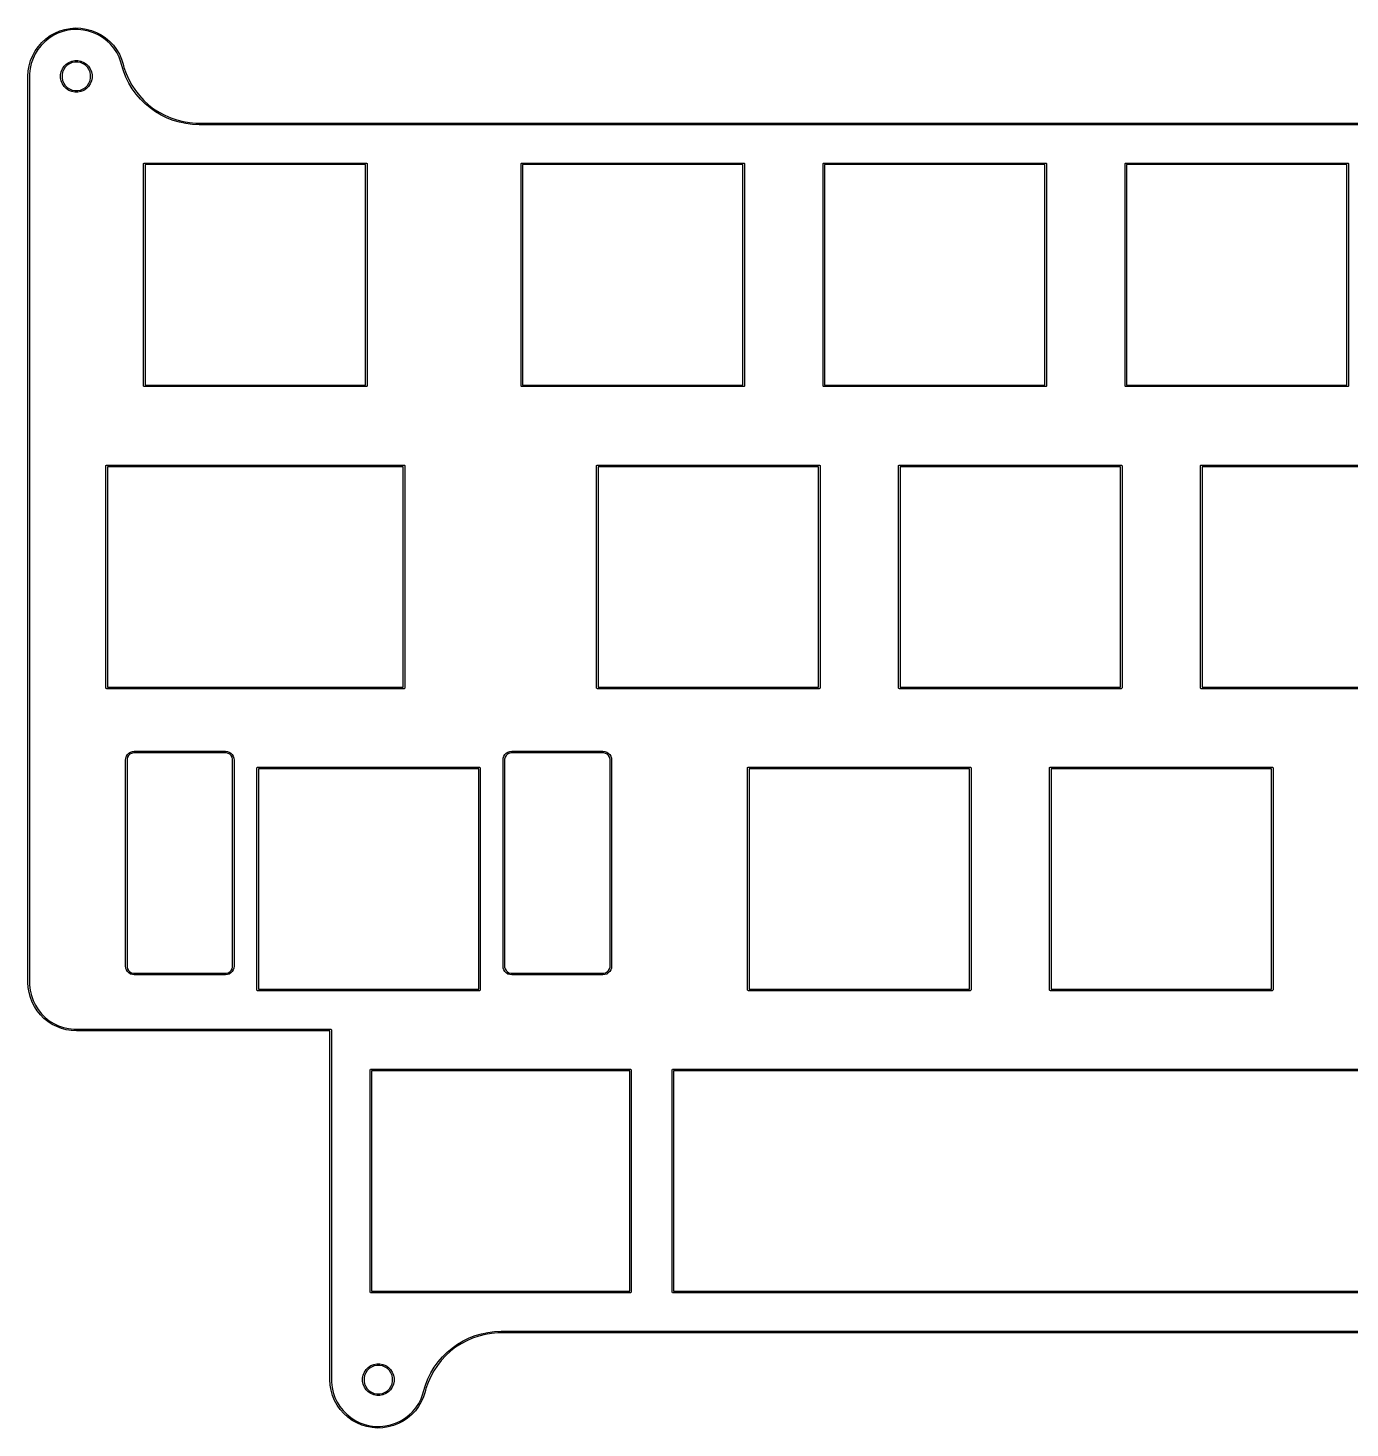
# Model space of a CAD drawing. Header units: millimetres. Extents: x 407 to 722, y -210 to -122.
# Drawn here: x 407.1 to 490.5, y -210.3 to -122 of the extents above; entities that cross this region are included whole.
import ezdxf

# ---------------------------------------------------------------- set-up
doc = ezdxf.new("R2010")
doc.units = ezdxf.units.MM
doc.layers.add('Edge.Cuts', color=52, linetype='CONTINUOUS', true_color=0xc2c200)

msp = doc.modelspace()

# ---------------------------------------------------------------- linework, layer by layer
at = {"layer": 'Edge.Cuts', "linetype": 'CONTINUOUS'}
for p, q in [((408.020708, -122.875421), (408.271421, -122.647663)), ((408.461862, -122.621957), (408.207125, -122.828756)), ((408.271421, -122.647663), (408.545842, -122.44911)), ((408.737959, -122.444679), (408.461862, -122.621957)), ((408.545842, -122.44911), (408.840587, -122.28221)), ((409.032011, -122.299109), (408.737959, -122.444679)), ((408.840587, -122.28221), (409.152021, -122.149022)), ((409.340391, -122.187043), (409.032011, -122.299109)), ((409.152021, -122.149022), (409.476304, -122.051188)), ((409.659296, -122.109862), (409.340391, -122.187043)), ((409.476304, -122.051188), (409.809434, -121.989916)), ((409.984792, -122.068519), (409.659296, -122.109862)), ((409.809434, -121.989916), (410.147305, -121.96596)), ((410.312865, -122.063523), (409.984792, -122.068519)), ((410.147305, -121.96596), (410.485748, -121.979616)), ((410.639469, -122.094936), (410.312865, -122.063523)), ((410.485748, -121.979616), (410.82059, -122.030717)), ((410.960576, -122.16237), (410.639469, -122.094936)), ((410.82059, -122.030717), (411.147701, -122.11863)), ((411.272226, -122.264994), (410.960576, -122.16237)), ((411.147701, -122.11863), (411.463046, -122.242273)), ((411.570574, -122.401542), (411.272226, -122.264994)), ((411.463046, -122.242273), (411.762737, -122.40012)), ((411.851941, -122.57033), (411.570574, -122.401542)), ((411.762737, -122.40012), (412.043077, -122.590225)), ((412.112858, -122.769277), (411.851941, -122.57033)), ((412.043077, -122.590225), (412.300609, -122.810243)), ((407.440056, -123.704242), (407.602447, -123.406988)), ((407.600943, -123.59915), (407.45987, -123.895386)), ((407.773994, -123.320385), (407.600943, -123.59915)), ((407.602447, -123.406988), (407.796796, -123.129574)), ((407.976889, -123.062526), (407.773994, -123.320385)), ((407.796796, -123.129574), (408.020708, -122.875421)), ((408.207125, -122.828756), (407.976889, -123.062526)), ((412.350105, -122.995928), (412.112858, -122.769277)), ((412.300609, -122.810243), (412.532156, -123.05746)), ((412.560757, -123.247488), (412.350105, -122.995928)), ((412.532156, -123.05746), (412.734863, -123.328828)), ((412.742217, -123.520855), (412.560757, -123.247488)), ((412.734863, -123.328828), (412.906229, -123.620999)), ((412.892245, -123.812658), (412.742217, -123.520855)), ((407.162556, -124.677429), (407.218746, -124.343404)), ((407.218746, -124.343404), (407.311628, -124.017669)), ((407.352515, -124.205437), (407.280201, -124.525481)), ((407.311628, -124.017669), (407.440056, -123.704242)), ((407.45987, -123.895386), (407.352515, -124.205437)), ((409.311829, -124.544228), (409.42074, -124.381232)), ((409.494674, -124.441908), (409.39618, -124.589315)), ((409.42074, -124.381232), (409.559357, -124.242615)), ((409.620033, -124.316549), (409.494674, -124.441908)), ((409.559357, -124.242615), (409.722353, -124.133704)), ((409.76744, -124.218055), (409.620033, -124.316549)), ((409.722353, -124.133704), (409.903465, -124.058685)), ((409.93123, -124.150211), (409.76744, -124.218055)), ((409.903465, -124.058685), (410.095733, -124.02044)), ((410.105108, -124.115625), (409.93123, -124.150211)), ((410.095733, -124.02044), (410.291767, -124.02044)), ((410.282392, -124.115625), (410.105108, -124.115625)), ((410.45627, -124.150211), (410.282392, -124.115625)), ((410.291767, -124.02044), (410.484035, -124.058685)), ((410.62006, -124.218055), (410.45627, -124.150211)), ((410.484035, -124.058685), (410.665147, -124.133704)), ((410.767467, -124.316549), (410.62006, -124.218055)), ((410.665147, -124.133704), (410.828143, -124.242615)), ((410.892826, -124.441908), (410.767467, -124.316549)), ((410.828143, -124.242615), (410.96676, -124.381232)), ((410.99132, -124.589315), (410.892826, -124.441908)), ((410.96676, -124.381232), (411.075671, -124.544228)), ((413.008992, -124.119296), (412.892245, -123.812658)), ((412.906229, -123.620999), (413.044142, -123.93037)), ((413.050075, -124.278124), (413.008992, -124.119296)), ((413.044142, -123.93037), (413.146899, -124.253125)), ((413.170544, -124.676209), (413.050075, -124.278124)), ((413.146899, -124.253125), (413.146898, -124.253125)), ((413.146898, -124.253125), (413.146899, -124.253126)), ((413.146899, -124.253126), (413.197872, -124.450668)), ((413.197872, -124.450668), (413.332039, -124.836006)), ((407.14375, -125.015625), (407.162556, -124.677429)), ((407.14375, -182.165626), (407.14375, -125.015625)), ((407.243821, -124.851569), (407.24375, -125.015625)), ((407.24375, -125.015625), (407.24375, -182.165625)), ((407.280201, -124.525481), (407.243821, -124.851569)), ((409.198565, -124.917608), (409.23681, -124.72534)), ((409.198565, -124.926983), (409.198565, -124.917608)), ((409.198565, -125.113642), (409.198565, -124.926983)), ((409.23681, -125.30591), (409.198565, -125.113642)), ((409.23681, -124.72534), (409.311829, -124.544228)), ((409.311829, -125.487022), (409.23681, -125.30591)), ((409.328336, -124.753105), (409.29375, -124.926983)), ((409.29375, -124.926983), (409.29375, -125.104267)), ((409.29375, -125.104267), (409.328336, -125.278145)), ((409.39618, -124.589315), (409.328336, -124.753105)), ((409.328336, -125.278145), (409.39618, -125.441935)), ((411.059164, -124.753105), (410.99132, -124.589315)), ((410.99132, -125.441935), (411.059164, -125.278145)), ((411.09375, -124.926983), (411.059164, -124.753105)), ((411.059164, -125.278145), (411.09375, -125.104267)), ((411.075671, -124.544228), (411.15069, -124.72534)), ((411.15069, -125.30591), (411.075671, -125.487022)), ((411.09375, -125.104267), (411.09375, -124.926983)), ((411.15069, -124.72534), (411.188935, -124.917608)), ((411.188935, -125.113642), (411.15069, -125.30591)), ((411.188935, -124.917608), (411.188935, -125.113642)), ((413.323363, -125.06303), (413.170544, -124.676209)), ((413.507496, -125.435964), (413.323363, -125.06303)), ((413.332039, -124.836006), (413.49746, -125.208996)), ((413.49746, -125.208996), (413.693014, -125.567108)), ((409.42074, -125.650018), (409.311829, -125.487022)), ((409.39618, -125.441935), (409.494674, -125.589342)), ((409.559357, -125.788635), (409.42074, -125.650018)), ((409.494674, -125.589342), (409.620033, -125.714701)), ((409.722353, -125.897546), (409.559357, -125.788635)), ((409.620033, -125.714701), (409.76744, -125.813195)), ((409.903465, -125.972565), (409.722353, -125.897546)), ((409.76744, -125.813195), (409.93123, -125.881039)), ((410.095733, -126.01081), (409.903465, -125.972565)), ((409.93123, -125.881039), (410.105108, -125.915625)), ((410.291767, -126.01081), (410.095733, -126.01081)), ((410.105108, -125.915625), (410.282392, -125.915625)), ((410.282392, -125.915625), (410.45627, -125.881039)), ((410.484035, -125.972565), (410.291767, -126.01081)), ((410.45627, -125.881039), (410.62006, -125.813195)), ((410.665147, -125.897546), (410.484035, -125.972565)), ((410.62006, -125.813195), (410.767467, -125.714701)), ((410.828143, -125.788635), (410.665147, -125.897546)), ((410.767467, -125.714701), (410.892826, -125.589342)), ((410.96676, -125.650018), (410.828143, -125.788635)), ((410.892826, -125.589342), (410.99132, -125.441935)), ((411.075671, -125.487022), (410.96676, -125.650018)), ((413.721693, -125.792481), (413.507496, -125.435964)), ((413.693014, -125.567108), (413.917374, -125.907913)), ((413.964502, -126.130161), (413.721693, -125.792481)), ((413.917374, -125.907913), (414.169018, -126.2291)), ((414.234275, -126.446716), (413.964502, -126.130161)), ((414.169018, -126.2291), (414.446239, -126.528489)), ((414.529182, -126.739998), (414.234275, -126.446716)), ((414.446239, -126.528489), (414.747156, -126.804051)), ((414.847224, -127.008016), (414.529182, -126.739998)), ((414.747156, -126.804051), (415.06973, -127.053915)), ((415.186242, -127.248954), (414.847224, -127.008016)), ((415.06973, -127.053915), (415.41177, -127.276387)), ((415.543937, -127.461176), (415.186242, -127.248954)), ((415.41177, -127.276387), (415.770958, -127.469957)), ((415.917884, -127.643244), (415.543937, -127.461176)), ((415.770958, -127.469957), (416.144857, -127.633314)), ((416.305544, -127.793922), (415.917884, -127.643244)), ((416.144857, -127.633314), (416.53093, -127.765348)), ((416.704289, -127.912189), (416.305544, -127.793922)), ((416.53093, -127.765348), (416.926559, -127.865164)), ((417.111413, -127.997241), (416.704289, -127.912189)), ((416.926559, -127.865164), (417.32906, -127.932085)), ((417.524156, -128.048502), (417.111413, -127.997241)), ((417.32906, -127.932085), (417.735703, -127.965657)), ((417.735703, -127.965657), (417.939716, -127.965625)), ((417.939716, -127.965625), (417.939717, -127.965625)), ((417.939717, -127.965625), (517.752784, -127.965625)), ((417.939716, -128.065624), (417.524156, -128.048502)), ((417.939717, -128.065625), (417.939716, -128.065624)), ((417.939718, -128.065625), (417.939717, -128.065625)), ((517.752784, -128.065625), (417.939718, -128.065625)), ((414.436244, -130.535625), (414.44005, -130.516491)), ((414.436244, -144.535627), (414.436244, -130.535625)), ((414.44005, -130.516491), (414.46711, -130.489431)), ((414.46711, -130.489431), (414.486244, -130.485625)), ((414.486244, -130.485625), (428.486246, -130.485625)), ((414.536244, -130.585625), (414.536244, -144.485627)), ((428.436246, -130.585625), (414.536244, -130.585625)), ((428.436246, -144.485627), (428.436246, -130.585625)), ((428.486246, -130.485625), (428.50538, -130.489431)), ((428.50538, -130.489431), (428.53244, -130.516491)), ((428.53244, -130.516491), (428.536246, -130.535625)), ((428.536246, -130.535625), (428.536246, -144.535627)), ((438.248746, -130.535625), (438.252552, -130.516491)), ((438.248746, -144.535627), (438.248746, -130.535625)), ((438.252552, -130.516491), (438.279612, -130.489431)), ((438.279612, -130.489431), (438.298746, -130.485625)), ((438.298746, -130.485625), (452.298746, -130.485625)), ((438.348746, -130.585625), (438.348746, -144.485627)), ((452.248746, -130.585625), (438.348746, -130.585625)), ((452.248746, -144.485627), (452.248746, -130.585625)), ((452.298746, -130.485625), (452.31788, -130.489431)), ((452.31788, -130.489431), (452.34494, -130.516491)), ((452.34494, -130.516491), (452.348746, -130.535625)), ((452.348746, -130.535625), (452.348746, -144.535627)), ((457.298742, -130.535625), (457.302548, -130.516491)), ((457.298742, -144.535627), (457.298742, -130.535625)), ((457.302548, -130.516491), (457.329608, -130.489431)), ((457.329608, -130.489431), (457.348742, -130.485625)), ((457.348742, -130.485625), (471.348742, -130.485625)), ((457.398742, -130.585625), (457.398742, -144.485627)), ((471.298742, -130.585625), (457.398742, -130.585625)), ((471.298742, -144.485627), (471.298742, -130.585625)), ((471.348742, -130.485625), (471.367876, -130.489431)), ((471.367876, -130.489431), (471.394936, -130.516491)), ((471.394936, -130.516491), (471.398742, -130.535625)), ((471.398742, -130.535625), (471.398742, -144.535627)), ((476.348745, -130.535625), (476.352551, -130.516491)), ((476.348745, -144.535627), (476.348745, -130.535625)), ((476.352551, -130.516491), (476.379611, -130.489431)), ((476.379611, -130.489431), (476.398745, -130.485625)), ((476.398745, -130.485625), (490.398745, -130.485625)), ((476.448745, -130.585625), (476.448745, -144.485627)), ((490.348745, -130.585625), (476.448745, -130.585625)), ((490.348745, -144.485627), (490.348745, -130.585625)), ((490.398745, -130.485625), (490.417879, -130.489431)), ((490.417879, -130.489431), (490.444939, -130.516491)), ((490.444939, -130.516491), (490.448745, -130.535625)), ((490.448745, -130.535625), (490.448745, -144.535627)), ((414.44005, -144.554761), (414.436244, -144.535627)), ((414.46711, -144.581821), (414.44005, -144.554761)), ((414.486244, -144.585627), (414.46711, -144.581821)), ((428.486246, -144.585627), (414.486244, -144.585627)), ((414.536244, -144.485627), (428.436246, -144.485627)), ((428.50538, -144.581821), (428.486246, -144.585627)), ((428.53244, -144.554761), (428.50538, -144.581821)), ((428.536246, -144.535627), (428.53244, -144.554761)), ((438.252552, -144.554761), (438.248746, -144.535627)), ((438.279612, -144.581821), (438.252552, -144.554761)), ((438.298746, -144.585627), (438.279612, -144.581821)), ((452.298746, -144.585627), (438.298746, -144.585627)), ((438.348746, -144.485627), (452.248746, -144.485627)), ((452.31788, -144.581821), (452.298746, -144.585627)), ((452.34494, -144.554761), (452.31788, -144.581821)), ((452.348746, -144.535627), (452.34494, -144.554761)), ((457.302548, -144.554761), (457.298742, -144.535627)), ((457.329608, -144.581821), (457.302548, -144.554761)), ((457.348742, -144.585627), (457.329608, -144.581821)), ((471.348742, -144.585627), (457.348742, -144.585627)), ((457.398742, -144.485627), (471.298742, -144.485627)), ((471.367876, -144.581821), (471.348742, -144.585627)), ((471.394936, -144.554761), (471.367876, -144.581821)), ((471.398742, -144.535627), (471.394936, -144.554761)), ((476.352551, -144.554761), (476.348745, -144.535627)), ((476.379611, -144.581821), (476.352551, -144.554761)), ((476.398745, -144.585627), (476.379611, -144.581821)), ((490.398745, -144.585627), (476.398745, -144.585627)), ((476.448745, -144.485627), (490.348745, -144.485627)), ((490.417879, -144.581821), (490.398745, -144.585627)), ((490.444939, -144.554761), (490.417879, -144.581821)), ((490.448745, -144.535627), (490.444939, -144.554761)), ((412.054944, -149.585626), (412.05875, -149.566492)), ((412.054944, -163.585626), (412.054944, -149.585626)), ((412.05875, -149.566492), (412.08581, -149.539432)), ((412.08581, -149.539432), (412.104944, -149.535626)), ((412.104944, -149.535626), (430.867544, -149.535626)), ((412.154944, -149.635626), (412.154944, -163.535626)), ((430.817544, -149.635626), (412.154944, -149.635626)), ((430.817544, -163.535626), (430.817544, -149.635626)), ((430.867544, -149.535626), (430.886678, -149.539432)), ((430.886678, -149.539432), (430.913738, -149.566492)), ((430.913738, -149.566492), (430.917544, -149.585626)), ((430.917544, -149.585626), (430.917544, -163.585626)), ((443.011243, -149.585626), (443.015049, -149.566492)), ((443.011243, -163.585626), (443.011243, -149.585626)), ((443.015049, -149.566492), (443.042109, -149.539432)), ((443.042109, -149.539432), (443.061243, -149.535626)), ((443.061243, -149.535626), (457.061243, -149.535626)), ((443.111243, -149.635626), (443.111243, -163.535626)), ((457.011243, -149.635626), (443.111243, -149.635626)), ((457.011243, -163.535626), (457.011243, -149.635626)), ((457.061243, -149.535626), (457.080377, -149.539432)), ((457.080377, -149.539432), (457.107437, -149.566492)), ((457.107437, -149.566492), (457.111243, -149.585626)), ((457.111243, -149.585626), (457.111243, -163.585626)), ((462.061246, -149.585626), (462.065052, -149.566492)), ((462.061246, -163.585626), (462.061246, -149.585626)), ((462.065052, -149.566492), (462.092112, -149.539432)), ((462.092112, -149.539432), (462.111246, -149.535626)), ((462.111246, -149.535626), (476.111246, -149.535626)), ((462.161246, -149.635626), (462.161246, -163.535626)), ((476.061246, -149.635626), (462.161246, -149.635626)), ((476.061246, -163.535626), (476.061246, -149.635626)), ((476.111246, -149.535626), (476.13038, -149.539432)), ((476.13038, -149.539432), (476.15744, -149.566492)), ((476.15744, -149.566492), (476.161246, -149.585626)), ((476.161246, -149.585626), (476.161246, -163.585626)), ((481.111242, -149.585626), (481.115048, -149.566492)), ((481.111242, -163.585626), (481.111242, -149.585626)), ((481.115048, -149.566492), (481.142108, -149.539432)), ((481.142108, -149.539432), (481.161242, -149.535626)), ((481.161242, -149.535626), (495.161242, -149.535626)), ((481.211242, -149.635626), (481.211242, -163.535626)), ((495.111242, -149.635626), (481.211242, -149.635626)), ((412.05875, -163.60476), (412.054944, -163.585626)), ((412.08581, -163.63182), (412.05875, -163.60476)), ((412.104944, -163.635626), (412.08581, -163.63182)), ((430.867544, -163.635626), (412.104944, -163.635626)), ((412.154944, -163.535626), (430.817544, -163.535626)), ((430.886678, -163.63182), (430.867544, -163.635626)), ((430.913738, -163.60476), (430.886678, -163.63182)), ((430.917544, -163.585626), (430.913738, -163.60476)), ((443.015049, -163.60476), (443.011243, -163.585626)), ((443.042109, -163.63182), (443.015049, -163.60476)), ((443.061243, -163.635626), (443.042109, -163.63182)), ((457.061243, -163.635626), (443.061243, -163.635626)), ((443.111243, -163.535626), (457.011243, -163.535626)), ((457.080377, -163.63182), (457.061243, -163.635626)), ((457.107437, -163.60476), (457.080377, -163.63182)), ((457.111243, -163.585626), (457.107437, -163.60476)), ((462.065052, -163.60476), (462.061246, -163.585626)), ((462.092112, -163.63182), (462.065052, -163.60476)), ((462.111246, -163.635626), (462.092112, -163.63182)), ((476.111246, -163.635626), (462.111246, -163.635626)), ((462.161246, -163.535626), (476.061246, -163.535626)), ((476.13038, -163.63182), (476.111246, -163.635626)), ((476.15744, -163.60476), (476.13038, -163.63182)), ((476.161246, -163.585626), (476.15744, -163.60476)), ((481.115048, -163.60476), (481.111242, -163.585626)), ((481.142108, -163.63182), (481.115048, -163.60476)), ((481.161242, -163.635626), (481.142108, -163.63182)), ((495.161242, -163.635626), (481.161242, -163.635626)), ((481.211242, -163.535626), (495.111242, -163.535626)), ((413.418734, -167.792703), (413.505823, -167.705614)), ((413.505823, -167.705614), (413.610107, -167.640089)), ((413.675049, -167.716289), (413.572436, -167.775532)), ((413.610107, -167.640089), (413.726358, -167.599413)), ((413.7895, -167.685624), (413.675049, -167.716289)), ((413.726358, -167.599413), (413.848743, -167.585625)), ((413.848744, -167.685625), (413.7895, -167.685624)), ((413.848743, -167.585625), (413.848745, -167.585625)), ((413.848745, -167.685625), (413.848744, -167.685624)), ((413.848744, -167.685624), (413.848744, -167.685625)), ((413.848745, -167.585625), (419.598745, -167.585625)), ((419.598745, -167.685625), (413.848745, -167.685625)), ((419.598745, -167.585625), (419.598754, -167.585626)), ((419.598749, -167.685624), (419.598745, -167.685625)), ((419.598752, -167.685625), (419.598749, -167.685624)), ((419.657997, -167.685619), (419.598752, -167.685625)), ((419.598754, -167.585626), (419.721132, -167.599401)), ((419.772452, -167.716276), (419.657997, -167.685619)), ((419.721132, -167.599401), (419.837391, -167.640071)), ((419.875069, -167.775516), (419.772452, -167.716276)), ((419.837391, -167.640071), (419.941682, -167.705596)), ((419.941682, -167.705596), (420.028774, -167.792688)), ((437.231234, -167.792703), (437.318323, -167.705614)), ((437.318323, -167.705614), (437.422607, -167.640089)), ((437.487549, -167.716289), (437.384936, -167.775532)), ((437.422607, -167.640089), (437.538858, -167.599413)), ((437.602, -167.685624), (437.487549, -167.716289)), ((437.538858, -167.599413), (437.661243, -167.585625)), ((437.661244, -167.685625), (437.602, -167.685624)), ((437.661243, -167.585625), (437.661245, -167.585625)), ((437.661245, -167.685625), (437.661244, -167.685624)), ((437.661244, -167.685624), (437.661244, -167.685625)), ((437.661245, -167.585625), (443.411245, -167.585625)), ((443.411245, -167.685625), (437.661245, -167.685625)), ((443.411245, -167.585625), (443.411254, -167.585626)), ((443.411249, -167.685624), (443.411245, -167.685625)), ((443.411252, -167.685625), (443.411249, -167.685624)), ((443.470497, -167.685619), (443.411252, -167.685625)), ((443.411254, -167.585626), (443.533632, -167.599401)), ((443.584952, -167.716276), (443.470497, -167.685619)), ((443.533632, -167.599401), (443.649891, -167.640071)), ((443.687569, -167.775516), (443.584952, -167.716276)), ((443.649891, -167.640071), (443.754182, -167.705596)), ((443.754182, -167.705596), (443.841274, -167.792688)), ((413.298745, -168.135626), (413.312533, -168.013238)), ((413.298745, -168.135627), (413.298745, -168.135626)), ((413.298745, -168.13563), (413.298745, -168.135627)), ((413.300044, -181.13563), (413.298745, -168.13563)), ((413.312533, -168.013238), (413.353209, -167.896987)), ((413.353209, -167.896987), (413.418734, -167.792703)), ((413.429409, -167.961929), (413.398744, -168.07638)), ((413.398744, -168.07638), (413.398745, -168.135618)), ((413.398745, -168.135618), (413.398745, -168.13562)), ((413.398745, -168.13562), (413.400044, -181.13562)), ((413.488652, -167.859316), (413.429409, -167.961929)), ((413.572436, -167.775532), (413.488652, -167.859316)), ((419.958854, -167.859301), (419.875069, -167.775516)), ((420.018094, -167.961918), (419.958854, -167.859301)), ((420.048751, -168.076373), (420.018094, -167.961918)), ((420.028774, -167.792688), (420.094299, -167.896979)), ((420.048745, -168.135618), (420.048751, -168.076373)), ((420.048745, -168.13562), (420.048745, -168.135618)), ((420.048745, -168.135625), (420.048745, -168.13562)), ((420.048745, -181.135624), (420.048745, -168.135625)), ((420.094299, -167.896979), (420.134969, -168.013238)), ((420.134969, -168.013238), (420.148743, -168.135615)), ((420.148743, -168.135615), (420.148745, -168.135625)), ((420.148745, -168.135625), (420.148745, -181.135625)), ((421.574952, -168.640625), (421.578758, -168.621491)), ((421.574952, -182.640625), (421.574952, -168.640625)), ((421.578758, -168.621491), (421.605818, -168.594431)), ((421.605818, -168.594431), (421.624952, -168.590625)), ((421.624952, -168.590625), (435.624952, -168.590625)), ((435.624952, -168.590625), (435.644086, -168.594431)), ((435.644086, -168.594431), (435.671146, -168.621491)), ((435.671146, -168.621491), (435.674952, -168.640625)), ((435.674952, -168.640625), (435.674952, -182.640625)), ((437.111245, -168.135625), (437.111246, -168.135618)), ((437.111245, -181.135625), (437.111245, -168.135625)), ((437.111246, -168.135618), (437.125033, -168.013238)), ((437.125033, -168.013238), (437.165709, -167.896987)), ((437.165709, -167.896987), (437.231234, -167.792703)), ((437.241909, -167.961929), (437.211244, -168.07638)), ((437.211244, -168.07638), (437.211245, -168.135624)), ((437.211245, -168.135624), (437.211245, -168.135625)), ((437.211245, -168.135625), (437.211245, -181.135618)), ((437.301152, -167.859316), (437.241909, -167.961929)), ((437.384936, -167.775532), (437.301152, -167.859316)), ((443.771354, -167.859301), (443.687569, -167.775516)), ((443.830594, -167.961918), (443.771354, -167.859301)), ((443.861251, -168.076373), (443.830594, -167.961918)), ((443.841274, -167.792688), (443.906799, -167.896979)), ((443.861245, -168.135618), (443.861251, -168.076373)), ((443.861245, -168.13562), (443.861245, -168.135618)), ((443.861245, -168.135625), (443.861245, -168.13562)), ((443.861245, -181.135624), (443.861245, -168.135625)), ((443.906799, -167.896979), (443.947469, -168.013238)), ((443.947469, -168.013238), (443.961243, -168.135615)), ((443.961243, -168.135615), (443.961245, -168.135625)), ((443.961245, -168.135625), (443.961245, -181.135625)), ((452.536245, -168.635625), (452.540051, -168.616491)), ((452.536245, -182.635625), (452.536245, -168.635625)), ((452.540051, -168.616491), (452.567111, -168.589431)), ((452.567111, -168.589431), (452.586245, -168.585625)), ((452.586245, -168.585625), (466.586245, -168.585625)), ((466.586245, -168.585625), (466.605379, -168.589431)), ((466.605379, -168.589431), (466.632439, -168.616491)), ((466.632439, -168.616491), (466.636245, -168.635625)), ((466.636245, -168.635625), (466.636245, -182.635625)), ((471.586248, -168.635625), (471.590054, -168.616491)), ((471.586248, -182.635625), (471.586248, -168.635625)), ((471.590054, -168.616491), (471.617114, -168.589431)), ((471.617114, -168.589431), (471.636248, -168.585625)), ((471.636248, -168.585625), (485.636248, -168.585625)), ((485.636248, -168.585625), (485.655382, -168.589431)), ((485.655382, -168.589431), (485.682442, -168.616491)), ((485.682442, -168.616491), (485.686248, -168.635625)), ((485.686248, -168.635625), (485.686248, -182.635625)), ((421.674952, -168.690625), (421.674952, -182.590625)), ((435.574952, -168.690625), (421.674952, -168.690625)), ((435.574952, -182.590625), (435.574952, -168.690625)), ((452.636245, -168.685625), (452.636245, -182.585625)), ((466.536245, -168.685625), (452.636245, -168.685625)), ((466.536245, -182.585625), (466.536245, -168.685625)), ((471.686248, -168.685625), (471.686248, -182.585625)), ((485.586248, -168.685625), (471.686248, -168.685625)), ((485.586248, -182.585625), (485.586248, -168.685625)), ((413.300046, -181.13564), (413.300044, -181.13563)), ((413.313824, -181.257997), (413.300046, -181.13564)), ((413.354489, -181.374237), (413.313824, -181.257997)), ((413.419998, -181.478515), (413.354489, -181.374237)), ((413.400044, -181.135628), (413.40004, -181.194865)), ((413.40004, -181.194865), (413.430695, -181.309304)), ((413.400044, -181.13562), (413.400043, -181.135624)), ((413.400043, -181.135624), (413.400044, -181.135628)), ((413.507069, -181.565603), (413.419998, -181.478515)), ((413.430695, -181.309304), (413.489923, -181.41191)), ((413.489923, -181.41191), (413.573688, -181.495691)), ((413.611334, -181.631133), (413.507069, -181.565603)), ((413.573688, -181.495691), (413.676282, -181.55494)), ((413.727566, -181.67182), (413.611334, -181.631133)), ((413.676282, -181.55494), (413.790715, -181.585617)), ((413.849938, -181.685625), (413.727566, -181.67182)), ((413.790715, -181.585617), (413.849952, -181.585625)), ((413.84994, -181.685624), (413.849938, -181.685625)), ((413.849945, -181.685625), (413.84994, -181.685624)), ((419.598745, -181.685625), (413.849945, -181.685625)), ((413.849952, -181.585625), (419.598744, -181.585625)), ((419.598744, -181.585625), (419.657987, -181.585624)), ((419.598746, -181.685625), (419.598745, -181.685624)), ((419.598745, -181.685624), (419.598745, -181.685625)), ((419.721131, -181.671833), (419.598746, -181.685625)), ((419.657987, -181.585624), (419.772436, -181.554955)), ((419.837379, -181.631154), (419.721131, -181.671833)), ((419.772436, -181.554955), (419.875048, -181.495711)), ((419.941661, -181.565629), (419.837379, -181.631154)), ((419.875048, -181.495711), (419.958831, -181.411928)), ((420.028749, -181.478541), (419.941661, -181.565629)), ((419.958831, -181.411928), (420.018075, -181.309316)), ((420.018075, -181.309316), (420.048744, -181.194867)), ((420.094274, -181.374259), (420.028749, -181.478541)), ((420.048744, -181.194867), (420.048745, -181.135624)), ((420.134953, -181.258011), (420.094274, -181.374259)), ((420.148745, -181.135626), (420.134953, -181.258011)), ((420.148745, -181.135625), (420.148745, -181.135626)), ((437.111246, -181.135628), (437.111245, -181.135625)), ((437.111245, -181.135632), (437.111246, -181.135628)), ((437.125049, -181.258011), (437.111245, -181.135632)), ((437.165733, -181.374251), (437.125049, -181.258011)), ((437.23126, -181.478527), (437.165733, -181.374251)), ((437.211245, -181.135618), (437.211252, -181.19486)), ((437.211252, -181.19486), (437.241928, -181.309305)), ((437.318343, -181.56561), (437.23126, -181.478527)), ((437.241928, -181.309305), (437.301175, -181.411913)), ((437.301175, -181.411913), (437.384957, -181.495695)), ((437.422619, -181.631137), (437.318343, -181.56561)), ((437.384957, -181.495695), (437.487565, -181.554942)), ((437.538859, -181.671821), (437.422619, -181.631137)), ((437.487565, -181.554942), (437.60201, -181.585618)), ((437.661238, -181.685625), (437.538859, -181.671821)), ((437.60201, -181.585618), (437.661252, -181.585625)), ((437.66124, -181.685624), (437.661238, -181.685625)), ((437.661245, -181.685625), (437.66124, -181.685624)), ((443.411245, -181.685625), (437.661245, -181.685625)), ((437.661252, -181.585625), (443.411244, -181.585625)), ((443.411244, -181.585625), (443.470487, -181.585624)), ((443.411246, -181.685625), (443.411245, -181.685624)), ((443.411245, -181.685624), (443.411245, -181.685625)), ((443.533631, -181.671833), (443.411246, -181.685625)), ((443.470487, -181.585624), (443.584936, -181.554955)), ((443.649879, -181.631154), (443.533631, -181.671833)), ((443.584936, -181.554955), (443.687548, -181.495711)), ((443.754161, -181.565629), (443.649879, -181.631154)), ((443.687548, -181.495711), (443.771331, -181.411928)), ((443.841249, -181.478541), (443.754161, -181.565629)), ((443.771331, -181.411928), (443.830575, -181.309316)), ((443.830575, -181.309316), (443.861244, -181.194867)), ((443.906774, -181.374259), (443.841249, -181.478541)), ((443.861244, -181.194867), (443.861245, -181.135624)), ((443.947453, -181.258011), (443.906774, -181.374259)), ((443.961245, -181.135626), (443.947453, -181.258011)), ((443.961245, -181.135625), (443.961245, -181.135626)), ((407.14375, -182.165627), (407.14375, -182.165626)), ((407.160464, -182.484437), (407.14375, -182.165627)), ((407.21041, -182.799753), (407.160464, -182.484437)), ((407.24375, -182.165625), (407.243753, -182.331293)), ((407.243753, -182.331293), (407.280857, -182.660544)), ((407.280857, -182.660544), (407.35459, -182.983571)), ((421.578758, -182.659759), (421.574952, -182.640625)), ((421.605818, -182.686819), (421.578758, -182.659759)), ((421.624952, -182.690625), (421.605818, -182.686819)), ((435.624952, -182.690625), (421.624952, -182.690625)), ((421.674952, -182.590625), (435.574952, -182.590625)), ((435.644086, -182.686819), (435.624952, -182.690625)), ((435.671146, -182.659759), (435.644086, -182.686819)), ((435.674952, -182.640625), (435.671146, -182.659759)), ((452.540051, -182.654759), (452.536245, -182.635625)), ((452.567111, -182.681819), (452.540051, -182.654759)), ((452.586245, -182.685625), (452.567111, -182.681819)), ((466.586245, -182.685625), (452.586245, -182.685625)), ((452.636245, -182.585625), (466.536245, -182.585625)), ((466.605379, -182.681819), (466.586245, -182.685625)), ((466.632439, -182.654759), (466.605379, -182.681819)), ((466.636245, -182.635625), (466.632439, -182.654759)), ((471.590054, -182.654759), (471.586248, -182.635625)), ((471.617114, -182.681819), (471.590054, -182.654759)), ((471.636248, -182.685625), (471.617114, -182.681819)), ((485.636248, -182.685625), (471.636248, -182.685625)), ((471.686248, -182.585625), (485.586248, -182.585625)), ((485.655382, -182.681819), (485.636248, -182.685625)), ((485.682442, -182.654759), (485.655382, -182.681819)), ((485.686248, -182.635625), (485.682442, -182.654759)), ((407.293042, -183.108121), (407.21041, -182.799753)), ((407.407453, -183.406163), (407.293042, -183.108121)), ((407.35459, -182.983571), (407.464027, -183.296311)), ((407.55239, -183.690614), (407.407453, -183.406163)), ((407.464027, -183.296311), (407.60779, -183.594833)), ((407.60779, -183.594833), (407.784073, -183.875381)), ((407.726267, -183.958356), (407.55239, -183.690614)), ((407.927176, -184.206458), (407.726267, -183.958356)), ((407.784073, -183.875381), (407.990658, -184.134429)), ((408.152918, -184.4322), (407.927176, -184.206458)), ((407.990658, -184.134429), (408.224947, -184.368718)), ((408.40102, -184.633109), (408.152918, -184.4322)), ((408.224947, -184.368718), (408.483995, -184.575303)), ((408.668762, -184.806986), (408.40102, -184.633109)), ((408.483995, -184.575303), (408.764543, -184.751586)), ((408.953213, -184.951923), (408.668762, -184.806986)), ((408.764543, -184.751586), (409.063065, -184.895349)), ((409.251255, -185.066334), (408.953213, -184.951923)), ((409.063065, -184.895349), (409.375805, -185.004786)), ((409.559623, -185.148966), (409.251255, -185.066334)), ((409.375805, -185.004786), (409.698832, -185.078519)), ((409.874939, -185.198912), (409.559623, -185.148966)), ((409.698832, -185.078519), (410.028083, -185.115623)), ((410.193749, -185.215626), (409.874939, -185.198912)), ((410.028083, -185.115623), (410.193751, -185.115626)), ((410.19375, -185.215626), (410.193749, -185.215625)), ((410.193749, -185.215625), (410.193749, -185.215626)), ((426.193749, -185.215626), (410.19375, -185.215626)), ((410.193751, -185.115626), (426.243749, -185.115626)), ((426.193749, -207.215622), (426.193749, -185.215626)), ((426.243749, -185.115626), (426.262883, -185.119432)), ((426.262883, -185.119432), (426.289943, -185.146492)), ((426.289943, -185.146492), (426.293749, -185.165626)), ((426.293749, -185.165626), (426.293749, -207.215621)), ((428.723745, -187.685628), (428.727551, -187.666494)), ((428.723745, -201.685628), (428.723745, -187.685628)), ((428.727551, -187.666494), (428.754611, -187.639434)), ((428.754611, -187.639434), (428.773745, -187.635628)), ((428.773745, -187.635628), (445.154944, -187.635628)), ((428.823745, -187.735628), (428.823745, -201.635628)), ((445.104944, -187.735628), (428.823745, -187.735628)), ((445.104944, -201.635628), (445.104944, -187.735628)), ((445.154944, -187.635628), (445.174078, -187.639434)), ((445.174078, -187.639434), (445.201138, -187.666494)), ((445.201138, -187.666494), (445.204944, -187.685628)), ((445.204944, -187.685628), (445.204944, -201.685628)), ((447.773744, -187.685628), (447.77755, -187.666494)), ((447.773744, -201.685628), (447.773744, -187.685628)), ((447.77755, -187.666494), (447.80461, -187.639434)), ((447.80461, -187.639434), (447.823744, -187.635628)), ((447.823744, -187.635628), (503.78629, -187.635628)), ((503.836295, -187.735628), (447.873744, -187.735628)), ((447.873744, -187.735628), (447.873744, -201.635628)), ((428.727551, -201.704762), (428.723745, -201.685628)), ((428.754611, -201.731822), (428.727551, -201.704762)), ((428.773745, -201.735628), (428.754611, -201.731822)), ((445.154944, -201.735628), (428.773745, -201.735628)), ((428.823745, -201.635628), (445.104944, -201.635628)), ((445.174078, -201.731822), (445.154944, -201.735628)), ((445.201138, -201.704762), (445.174078, -201.731822)), ((445.204944, -201.685628), (445.201138, -201.704762)), ((447.77755, -201.704762), (447.773744, -201.685628)), ((447.80461, -201.731822), (447.77755, -201.704762)), ((447.823744, -201.735628), (447.80461, -201.731822)), ((507.067446, -201.735628), (447.823744, -201.735628)), ((447.873744, -201.635628), (507.017446, -201.635628)), ((434.236263, -204.982324), (434.593955, -204.770101)), ((434.820975, -204.76132), (434.46179, -204.954891)), ((434.593955, -204.770101), (434.967898, -204.588032)), ((435.19487, -204.597961), (434.820975, -204.76132)), ((434.967898, -204.588032), (435.355555, -204.437351)), ((435.58094, -204.465923), (435.19487, -204.597961)), ((435.355555, -204.437351), (435.754296, -204.31908)), ((435.976566, -204.366102), (435.58094, -204.465923)), ((435.754296, -204.31908), (436.161417, -204.234022)), ((436.379064, -204.299174), (435.976566, -204.366102)), ((436.161417, -204.234022), (436.574157, -204.182753)), ((436.785704, -204.265595), (436.379064, -204.299174)), ((436.574157, -204.182753), (436.989715, -204.165622)), ((436.989715, -204.265621), (436.785704, -204.265595)), ((436.989715, -204.165622), (436.989716, -204.165622)), ((436.989716, -204.265622), (436.989715, -204.265621)), ((436.989716, -204.165622), (556.610289, -204.165622)), ((436.989717, -204.265622), (436.989716, -204.265622)), ((556.610289, -204.265622), (436.989717, -204.265622)), ((433.496263, -205.702785), (433.219042, -206.002172)), ((433.2843, -205.784557), (433.579207, -205.491278)), ((433.79718, -205.427226), (433.496263, -205.702785)), ((433.579207, -205.491278), (433.897247, -205.223261)), ((434.119752, -205.177363), (433.79718, -205.427226)), ((433.897247, -205.223261), (434.236263, -204.982324)), ((434.46179, -204.954891), (434.119752, -205.177363)), ((428.361828, -206.744225), (428.470739, -206.581229)), ((428.470739, -206.581229), (428.609356, -206.442612)), ((428.670032, -206.516546), (428.544673, -206.641905)), ((428.609356, -206.442612), (428.772352, -206.333701)), ((428.817439, -206.418052), (428.670032, -206.516546)), ((428.772352, -206.333701), (428.953464, -206.258682)), ((428.981229, -206.350208), (428.817439, -206.418052)), ((428.953464, -206.258682), (429.145732, -206.220437)), ((429.155107, -206.315622), (428.981229, -206.350208)), ((429.145732, -206.220437), (429.341766, -206.220437)), ((429.332391, -206.315622), (429.155107, -206.315622)), ((429.506269, -206.350208), (429.332391, -206.315622)), ((429.341766, -206.220437), (429.534034, -206.258682)), ((429.670059, -206.418052), (429.506269, -206.350208)), ((429.534034, -206.258682), (429.715146, -206.333701)), ((429.817466, -206.516546), (429.670059, -206.418052)), ((429.715146, -206.333701), (429.878142, -206.442612)), ((429.942825, -206.641905), (429.817466, -206.516546)), ((429.878142, -206.442612), (430.016759, -206.581229)), ((430.016759, -206.581229), (430.12567, -206.744225)), ((432.557515, -206.795296), (432.771715, -206.438784)), ((432.967396, -206.323355), (432.743034, -206.664156)), ((432.771715, -206.438784), (433.014526, -206.101108)), ((433.219042, -206.002172), (432.967396, -206.323355)), ((433.014526, -206.101108), (433.2843, -205.784557)), ((426.193749, -207.215623), (426.193749, -207.215622)), ((426.21256, -207.553815), (426.193749, -207.215623)), ((426.293749, -207.215621), (426.293823, -207.379676)), ((426.293823, -207.379676), (426.330208, -207.70576)), ((428.248564, -207.117605), (428.286809, -206.925337)), ((428.248564, -207.12698), (428.248564, -207.117605)), ((428.248564, -207.313639), (428.248564, -207.12698)), ((428.286809, -207.505907), (428.248564, -207.313639)), ((428.286809, -206.925337), (428.361828, -206.744225)), ((428.378335, -206.953102), (428.343749, -207.12698)), ((428.343749, -207.12698), (428.343749, -207.304264)), ((428.343749, -207.304264), (428.378335, -207.478142)), ((428.446179, -206.789312), (428.378335, -206.953102)), ((428.378335, -207.478142), (428.446179, -207.641932)), ((428.544673, -206.641905), (428.446179, -206.789312)), ((430.041319, -206.789312), (429.942825, -206.641905)), ((430.109163, -206.953102), (430.041319, -206.789312)), ((430.041319, -207.641932), (430.109163, -207.478142)), ((430.143749, -207.12698), (430.109163, -206.953102)), ((430.109163, -207.478142), (430.143749, -207.304264)), ((430.12567, -206.744225), (430.200689, -206.925337)), ((430.143749, -207.304264), (430.143749, -207.12698)), ((430.200689, -206.925337), (430.238934, -207.117605)), ((430.238934, -207.313639), (430.200689, -207.505907)), ((430.238934, -207.117605), (430.238934, -207.313639)), ((432.220552, -207.555041), (432.373377, -207.168225)), ((432.382049, -207.395249), (432.247876, -207.780582)), ((432.373377, -207.168225), (432.557515, -206.795296)), ((432.547476, -207.022264), (432.382049, -207.395249)), ((432.743034, -206.664156), (432.547476, -207.022264)), ((426.268755, -207.887836), (426.21256, -207.553815)), ((426.361641, -208.213567), (426.268755, -207.887836)), ((426.330208, -207.70576), (426.402525, -208.025799)), ((426.490072, -208.526989), (426.361641, -208.213567)), ((426.402525, -208.025799), (426.509884, -208.335846)), ((426.509884, -208.335846), (426.650959, -208.632077)), ((428.361828, -207.687019), (428.286809, -207.505907)), ((428.470739, -207.850015), (428.361828, -207.687019)), ((428.446179, -207.641932), (428.544673, -207.789339)), ((428.609356, -207.988632), (428.470739, -207.850015)), ((428.544673, -207.789339), (428.670032, -207.914698)), ((428.772352, -208.097543), (428.609356, -207.988632)), ((428.670032, -207.914698), (428.817439, -208.013192)), ((428.953464, -208.172562), (428.772352, -208.097543)), ((428.817439, -208.013192), (428.981229, -208.081036)), ((429.145732, -208.210807), (428.953464, -208.172562)), ((428.981229, -208.081036), (429.155107, -208.115622)), ((429.341766, -208.210807), (429.145732, -208.210807)), ((429.155107, -208.115622), (429.332391, -208.115622)), ((429.332391, -208.115622), (429.506269, -208.081036)), ((429.534034, -208.172562), (429.341766, -208.210807)), ((429.506269, -208.081036), (429.670059, -208.013192)), ((429.715146, -208.097543), (429.534034, -208.172562)), ((429.670059, -208.013192), (429.817466, -207.914698)), ((429.878142, -207.988632), (429.715146, -208.097543)), ((429.817466, -207.914698), (429.942825, -207.789339)), ((430.016759, -207.850015), (429.878142, -207.988632)), ((429.942825, -207.789339), (430.041319, -207.641932)), ((430.12567, -207.687019), (430.016759, -207.850015)), ((430.200689, -207.505907), (430.12567, -207.687019)), ((431.942239, -208.418581), (432.05899, -208.111948)), ((432.094137, -208.300873), (431.956221, -208.610239)), ((432.05899, -208.111948), (432.100075, -207.953122)), ((432.196899, -207.978122), (432.094137, -208.300873)), ((432.100075, -207.953121), (432.220552, -207.555041)), ((432.100075, -207.953122), (432.100075, -207.953121)), ((432.247876, -207.780582), (432.196899, -207.978122)), ((426.652464, -208.824238), (426.490072, -208.526989)), ((426.650959, -208.632077), (426.824012, -208.910838)), ((426.846814, -209.101648), (426.652464, -208.824238)), ((426.824012, -208.910838), (427.026907, -209.168692)), ((427.070726, -209.355797), (426.846814, -209.101648)), ((427.026907, -209.168692), (427.257142, -209.402458)), ((431.162846, -209.461943), (431.400093, -209.235296)), ((431.582144, -209.173767), (431.350596, -209.420979)), ((431.400093, -209.235296), (431.610747, -208.983741)), ((431.784852, -208.902405), (431.582144, -209.173767)), ((431.610747, -208.983741), (431.792208, -208.710379)), ((431.956221, -208.610239), (431.784852, -208.902405)), ((431.792208, -208.710379), (431.942239, -208.418581)), ((427.321438, -209.58355), (427.070726, -209.355797)), ((427.257142, -209.402458), (427.511878, -209.609254)), ((427.595858, -209.7821), (427.321438, -209.58355)), ((427.511878, -209.609254), (427.787974, -209.786528)), ((427.890601, -209.948996), (427.595858, -209.7821)), ((427.787974, -209.786528), (428.082024, -209.932096)), ((428.202033, -210.082182), (427.890601, -209.948996)), ((428.082024, -209.932096), (428.390401, -210.04416)), ((428.526312, -210.180014), (428.202033, -210.082182)), ((428.390401, -210.04416), (428.709303, -210.12134)), ((428.709303, -210.12134), (429.034796, -210.162683)), ((429.362866, -210.167679), (429.689467, -210.136268)), ((429.689467, -210.136268), (430.010571, -210.068835)), ((430.197694, -210.112576), (429.870586, -210.200487)), ((430.010571, -210.068835), (430.322218, -209.966214)), ((430.513037, -209.988936), (430.197694, -210.112576)), ((430.322218, -209.966214), (430.620564, -209.829669)), ((430.812726, -209.831093), (430.513037, -209.988936)), ((430.620564, -209.829669), (430.90193, -209.660885)), ((431.093065, -209.640992), (430.812726, -209.831093)), ((430.90193, -209.660885), (431.162846, -209.461943)), ((431.350596, -209.420979), (431.093065, -209.640992)), ((428.85944, -210.241286), (428.526312, -210.180014)), ((429.197307, -210.265242), (428.85944, -210.241286)), ((429.034796, -210.162683), (429.362866, -210.167679)), ((429.535747, -210.251586), (429.197307, -210.265242)), ((429.870586, -210.200487), (429.535747, -210.251586))]:
    msp.add_line(p, q, dxfattribs=at)

doc.saveas('drawing.dxf')
